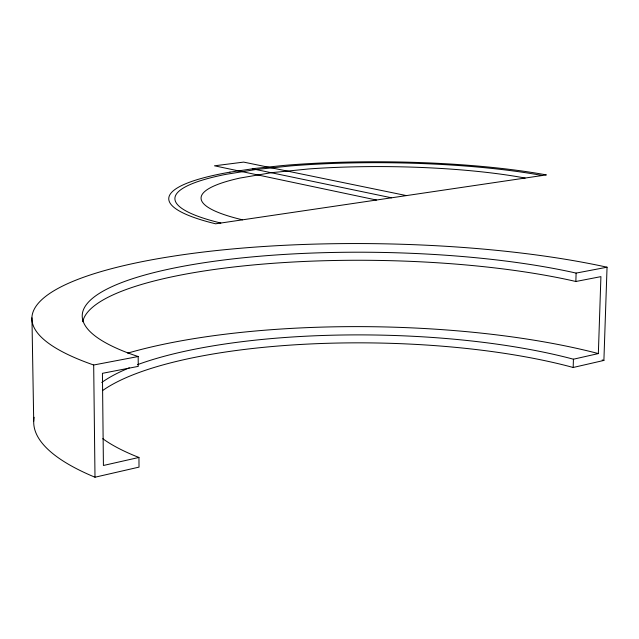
<?xml version="1.0" encoding="UTF-8"?>
<svg xmlns="http://www.w3.org/2000/svg" width="639" height="639" viewBox="0 0 639 639"><rect width="100%" height="100%" fill="white"/><g stroke="black" fill="none" stroke-linecap="round" stroke-linejoin="round"><path stroke-width="0.96" d="M102.528 390.621A292.055 80.698 1 0 1 569.061 366.371L573.175 367.481L573.431 359.214L598.352 353.583L600.916 276.631L575.851 281.495L571.697 280.537A294.523 69.036 0.9 0 0 262.381 264.147A294.523 69.036 0.9 0 0 82.735 321.721M575.851 281.495L576.114 273.101L607.05 267.206L603.895 360.428L573.175 367.481M34.131 417.283A342.488 94.923 1 0 0 94.995 477.221L139.022 467.117L138.951 457.444L135.085 455.926A292.295 79.587 1 0 1 102.767 438.697M138.951 457.444L103.422 465.48L102.424 373.328L138.256 366.371L138.176 356.53L134.278 355.228A294.763 67.886 0.9 0 1 181.412 266.599A294.763 67.886 0.9 0 1 571.961 272.166L576.114 273.101M94.995 477.221L93.685 365.005L138.176 356.53M542.327 175.509L539.228 174.942A217.635 38.779 0.8 0 0 290.873 165.892L255.88 169.519L225.623 174.399A217.635 38.779 0.8 0 0 217.867 222.316L220.83 223.035M525.114 178.057L522.39 177.546A191.237 34.035 0.8 0 0 308.741 168.952L271.192 172.714L239.881 178.073A191.237 34.035 0.8 0 0 239.937 219.201L242.556 219.824M406.412 195.598L243.651 162.106L214.48 165.805L376.467 200.023M252.341 168.784L391.523 197.802M598.352 353.583L593.663 352.361A333.127 90.93 1 0 0 127.664 353.143M573.431 359.214L569.317 358.12A292.295 79.587 1 0 0 137.401 364.709M31.95 317.823L33.715 421.253M602.138 359.973A342.488 94.923 1 0 1 603.895 360.428M101.745 382.489A292.295 79.587 1 0 1 129.326 367.84M93.685 365.005A345.683 79.867 0.9 0 1 166.316 257.277L176.58 255.664A345.683 79.867 0.9 0 1 607.05 267.206M229.952 172.147L224.057 173.225A223.85 39.898 0.8 0 0 215.631 223.802L546.361 174.91A223.85 39.898 0.8 0 0 284.491 165.373L255.712 168.345L229.952 172.147"/></g></svg>
